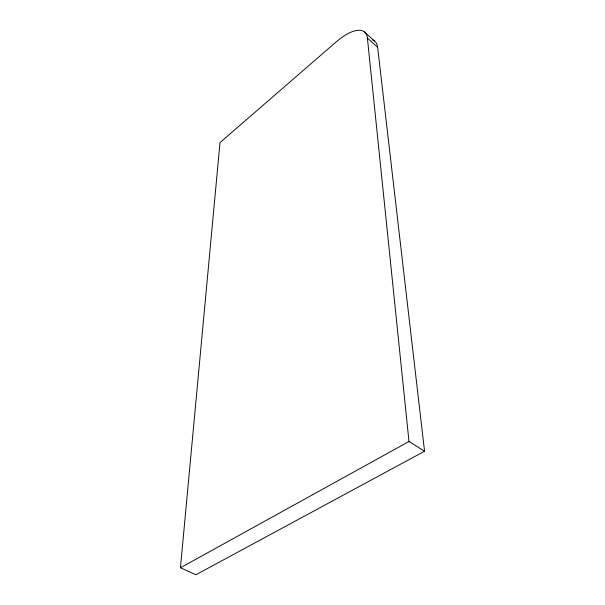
<?xml version="1.0" encoding="UTF-8"?>
<svg xmlns="http://www.w3.org/2000/svg" width="605" height="605" viewBox="0 0 605 605"><rect width="100%" height="100%" fill="white"/><g stroke="black" fill="none" stroke-linecap="round" stroke-linejoin="round"><path stroke-width="0.91" d="M180.449 567.77L220.001 142.591L336.146 41.934A41.352 16.637 -50.1 0 1 367.394 38.054L377.633 47.341L424.551 451.239L195.929 574.75L180.449 567.77L408.988 441.491L424.551 451.239M364.24 31.717L374.366 40.928M367.394 38.054L408.988 441.491M372.347 39.869A41.042 17.008 -50 0 1 377.633 47.341"/></g></svg>
